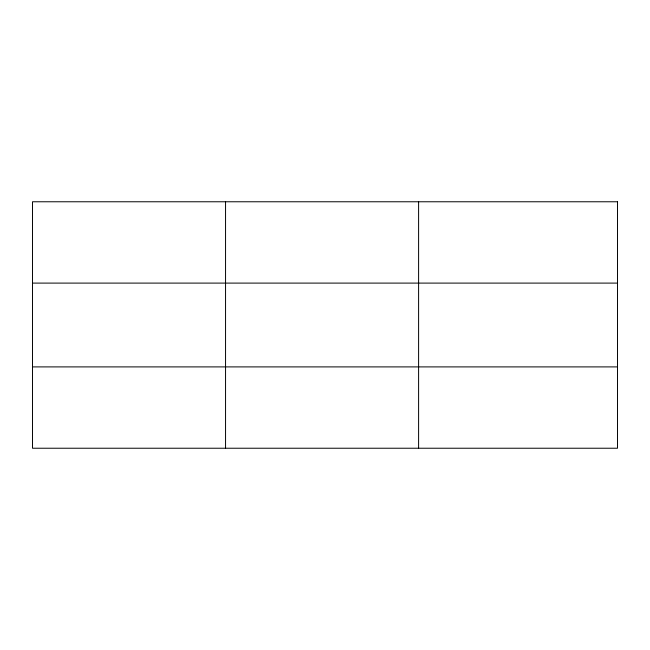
<?xml version="1.0" encoding="UTF-8"?>
<svg xmlns="http://www.w3.org/2000/svg" width="650" height="650" viewBox="0 0 650 650"><rect width="100%" height="100%" fill="white"/><g stroke="black" fill="none" stroke-linecap="round" stroke-linejoin="round"><path stroke-width="0.97" d="M225.55 201.768L225.55 448.232M418.6 201.768L418.6 448.232M32.5 283.099L617.5 283.099M32.5 366.901L617.5 366.901M617.5 201.768L617.5 448.232L32.5 448.232L32.5 201.768L617.5 201.768"/></g></svg>
